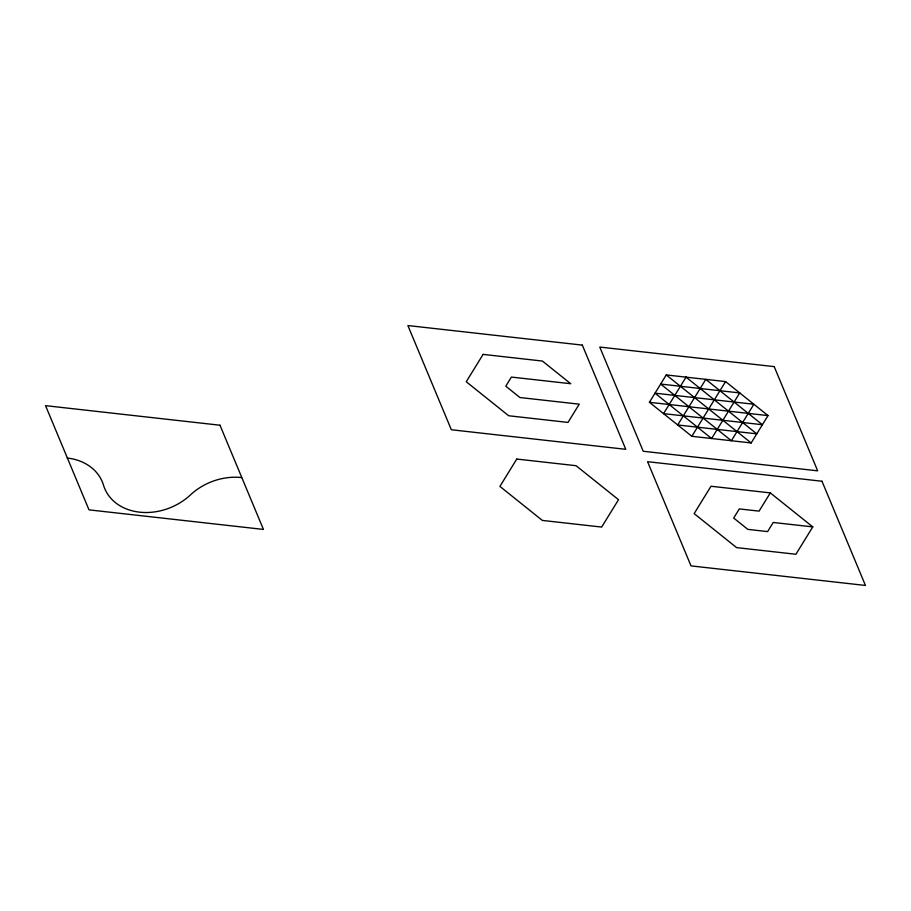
<?xml version="1.0" encoding="UTF-8"?>
<svg xmlns="http://www.w3.org/2000/svg" width="911" height="911" viewBox="0 0 911 911"><rect width="100%" height="100%" fill="white"/><g stroke="black" fill="none" stroke-linecap="round" stroke-linejoin="round"><path stroke-width="1.37" d="M649.406 402.298L666.26 374.933L725.577 381.584L768.019 415.598L751.165 442.951L691.848 436.301L649.406 402.298L768.019 415.598M691.848 436.301L725.577 381.584M770.319 492.897L759.079 511.128L739.311 508.919L733.685 518.029L747.84 529.371L767.609 531.591L773.234 522.47L812.771 526.9L795.907 554.264L736.6 547.613L694.148 513.599L711.013 486.246L770.319 492.897L812.771 526.9M666.26 374.933L751.165 442.951M67.186 458.017A54.227 43.238 -22.6 0 1 103.433 484.959A53.863 42.942 -22.6 0 0 139.565 512.164A53.863 42.942 -22.6 0 0 190.627 494.741A54.227 43.238 -22.6 0 1 241.62 477.58M483.103 354.39L466.25 381.755L508.691 415.758L567.997 422.419L579.248 404.177L519.93 397.526L505.787 386.184L511.401 377.074L570.719 383.725L542.409 361.052L483.103 354.39M516.765 459.053L499.911 486.406L542.352 520.42L601.659 527.07L618.523 499.706L576.071 465.703L516.765 459.053M686.029 377.154L663.55 413.628L762.405 424.72L705.797 379.375L677.704 424.97L756.779 433.841L686.029 377.154M739.721 392.926L711.616 438.521L655.02 393.176L753.875 404.256L731.385 440.742L660.646 384.055L739.721 392.926M582.323 345.11L407.889 325.546L451.344 429.753L625.777 449.317L582.323 345.11M774.202 366.621L599.768 347.057L643.223 451.264L817.657 470.828L774.202 366.621M821.995 481.247L647.562 461.683L691.016 565.89L865.45 585.454L821.995 481.247M219.984 425.221L45.55 405.657L89.005 509.864L263.438 529.428L219.984 425.221"/></g></svg>
